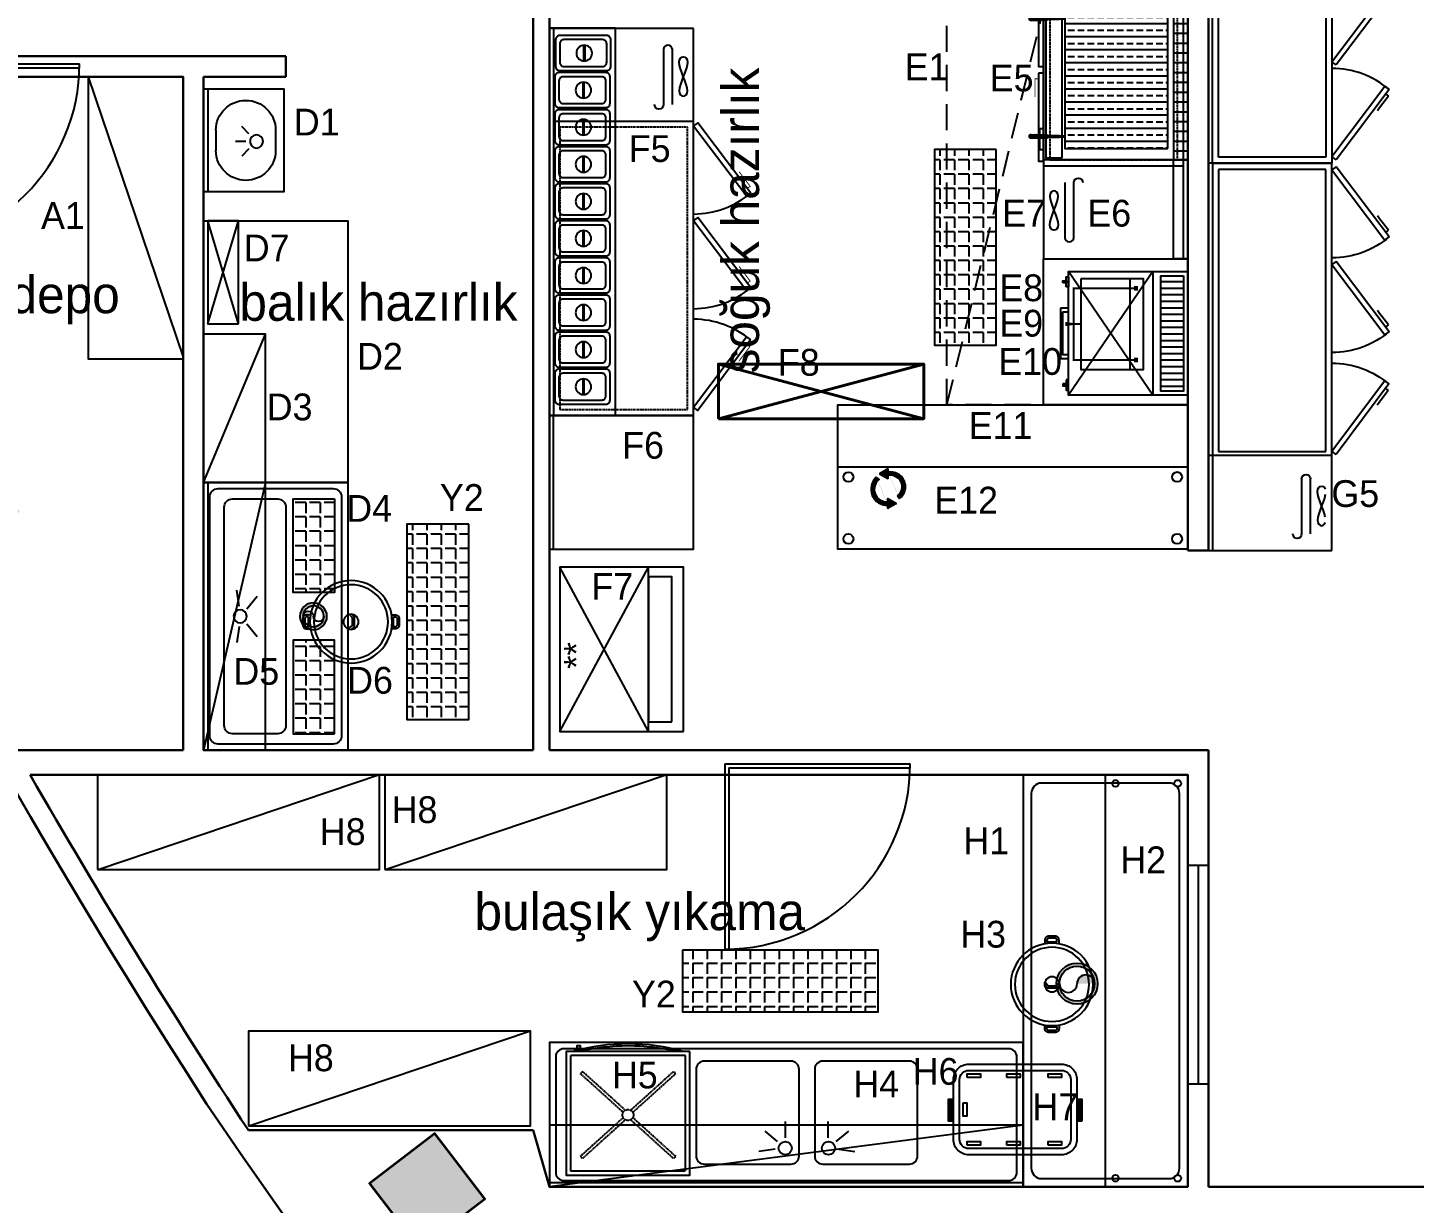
# Model space of a CAD drawing. Header units: millimetres. Extents: x -2729 to 15248, y -12439 to 5292.
# Drawn here: x 3134 to 3808, y -9050 to -8479 of the extents above; entities that cross this region are included whole.
import ezdxf

# ---------------------------------------------------------------- set-up
doc = ezdxf.new("R2010")
doc.units = ezdxf.units.MM
doc.linetypes.add('DASHED', pattern=[0.75, 0.5, -0.25])
doc.linetypes.add('HIDDENX2', pattern=[19.05, 12.7, -6.35])
for name, color, linetype in [('002 Çizgi', 7, 'Continuous'), ('kapı ABD', 55, 'Continuous'), ('Kıtc-002 Çizgi', 7, 'Continuous'), ('S2000-002 Çizgi', 7, 'Continuous')]:
    doc.layers.add(name, color=color, linetype=linetype)
doc.layers.add('DUVAR', color=7, linetype='Continuous', lineweight=30)
doc.layers.add('kolon_Ном_пера__60', color=7, linetype='Continuous', lineweight=35)
doc.styles.get("Standard").update_dxf_attribs({"font": 'arial.ttf'})
doc.styles.add('TAKSİM', font='GOTHIC.TTF', dxfattribs={"height": 20})
pattern_1 = [(360, (931.4009, -6501.1185), (-1e-16, -0.5588), [0.4064, -0.1524]), (270, (931.4009, -6501.1185), (-0.5588, 0), [0.4064, -0.1524])]

# ---------------------------------------------------------------- blocks, each defined once
blk = doc.blocks.new('rtyjjkw5')
at = {"layer": 'kapı ABD', "color": 7}
for p, q in [((-2, 2), (-2, 90)), ((0, 0), (0, 90)), ((-2, 2), (-90, 2)), ((0, 0), (-90, 0))]:
    blk.add_line(p, q, dxfattribs=at)
blk.add_arc((0, 0), 90, 90, 180, dxfattribs=at)
blk = doc.blocks.new('A$C48605E8C')
h = blk.add_hatch()
h.set_pattern_fill('ANGLE', color=256, angle=-90)
h.set_pattern_definition([(270, (-8424.3446, 5805.202), (6.985, -1e-15), [5.08, -1.905]), (360, (-8424.3446, 5805.202), (2e-15, 6.985), [5.08, -1.905])])
h.paths.add_polyline_path([(26.5, 122), (6.5, 122), (6.5, 76.57), (26.5, 76.57)])
h.paths.add_polyline_path([(26.5, 53.43), (6.5, 53.43), (6.5, 8), (26.5, 8)])
at = {"layer": 'S2000-002 Çizgi'}
h = blk.add_hatch(color=256, dxfattribs=at)
edge = h.paths.add_edge_path(flags=17)
edge.add_arc((16.65, 65), 5.06, 0, 360)
edge = h.paths.add_edge_path()
edge.add_arc((16.65, 65), 6.56, 0, 360)
for p, q in [((48.95, 68.71), (43.95, 74.81)), ((52.76, 69.94), (53.87, 77.76)), ((48.95, 61.29), (43.95, 55.19)), ((52.76, 60.06), (53.87, 52.24))]:
    blk.add_line(p, q, dxfattribs=at)
for points in [[(0, 130), (0, 0), (70, 0), (70, 130)], [(68, 130), (68, 0), (70, 0), (70, 130)], [(6.5, 122), (6.5, 76.57), (26.5, 76.57), (26.5, 122)], [(6.5, 8), (6.5, 53.43), (26.5, 53.43), (26.5, 8)]]:
    blk.add_lwpolyline(points, close=True, dxfattribs=at)
for points in [[(3, 123), (3, 7, 0.414214), (7, 3), (63, 3, 0.414214), (67, 7), (67, 123, 0.414214), (63, 127), (7, 127, 0.414214)], [(30, 118), (30, 12, 0.414214), (34, 8), (56, 8, 0.414214), (60, 12), (60, 118, 0.414214), (56, 122), (34, 122, 0.414214)]]:
    blk.add_lwpolyline(points, format="xyb", close=True, dxfattribs=at)
for centre, radius in [((16.65, 65), 6.56), ((16.65, 65), 5.06), ((52.26, 65), 3.19)]:
    blk.add_circle(centre, radius, dxfattribs=at)
for centre, start, end in [((19.18, 65), 0, 180), ((14.12, 65), 180, 0)]:
    blk.add_arc(centre, 2.53, start, end, dxfattribs=at)
blk = doc.blocks.new('A$C53E03B34')
at = {"layer": 'Kıtc-002 Çizgi'}
for points in [[(3.74, 16.55), (2, 16.55, -0.414214), (0, 18.55), (0, 21.45, -0.414214), (2, 23.45), (3.74, 23.45)], [(43.14, 16.55), (44.87, 16.55, 0.414214), (46.87, 18.55), (46.87, 21.45, 0.414214), (44.87, 23.45), (43.14, 23.45)]]:
    blk.add_lwpolyline(points, format="xyb", dxfattribs=at)
for points in [[(2.83, 17.55), (2, 17.55, -0.414214), (1, 18.55), (1, 21.45, -0.414214), (2, 22.45), (2.83, 22.45)], [(44.05, 17.55), (44.87, 17.55, 0.414214), (45.87, 18.55), (45.87, 21.45, 0.414214), (44.87, 22.45), (44.05, 22.45)]]:
    blk.add_lwpolyline(points, format="xyb", close=True, dxfattribs=at)
for points in [[(22.08, 23.4), (24.16, 21.79), (24.16, 18.12), (22.75, 16.4)], [(23.49, 23.65), (25.16, 22.26), (25.16, 17.69), (23.76, 16.35)]]:
    blk.add_lwpolyline(points, dxfattribs=at)
for radius in [20, 18, 3.66]:
    blk.add_circle((23.44, 20), radius, dxfattribs=at)
blk = doc.blocks.new('A$C01E77913')
at = {"layer": 'S2000-002 Çizgi'}
for points in [[(2, 26.8), (15, 26.8, -0.414214), (17, 24.8), (17, 2, -0.414214), (15, 0), (2, 0, -0.414214), (0, 2), (0, 24.8, -0.414214)], [(4, 24.8), (13, 24.8, -0.414214), (15, 22.8), (15, 4, -0.414214), (13, 2), (4, 2, -0.414214), (2, 4), (2, 22.8, -0.414214)]]:
    blk.add_lwpolyline(points, format="xyb", close=True, dxfattribs=at)
blk.add_lwpolyline([(4.71, 14.27), (12.21, 14.27), (12.21, 13.52), (4.71, 13.52)], close=True, dxfattribs=at)
blk.add_circle((8.46, 13.87), 3.82, dxfattribs=at)
blk = doc.blocks.new('188-70-M')
at = {"layer": '002 Çizgi', "color": 7}
blk.add_line((47.58, -126.01), (47.58, 61.99), dxfattribs=at)
for points in [[(-20.42, -126.01), (49.58, -126.01), (49.58, 61.99), (-20.42, 61.99)], [(17.58, 61.99), (17.58, -126.02), (49.58, -126.02), (49.58, 61.99)], [(-48.08, 25.3), (-22.47, 59.53), (-20.42, 57.99), (-46.03, 23.76)], [(-48.23, -0.07), (-22.46, -34.18), (-20.42, -32.64), (-46.19, 1.48)], [(-48.23, -46.05), (-22.46, -80.16), (-20.42, -78.61), (-46.19, -44.5)], [(-17.39, -109.57), (-17.22, -108.11), (-16.77, -106.41), (-16.12, -104.55), (-15.39, -102.6), (-14.65, -100.65), (-14.01, -98.79), (-13.56, -97.09), (-13.39, -95.63), (-13.56, -94.48), (-14.01, -93.67), (-14.65, -93.18), (-15.39, -93.01), (-16.12, -93.18), (-16.77, -93.67), (-17.22, -94.48), (-17.39, -95.63), (-17.22, -97.09), (-16.77, -98.79), (-16.12, -100.65), (-15.39, -102.6), (-14.65, -104.55), (-14.01, -106.41), (-13.56, -108.11), (-13.39, -109.57), (-13.56, -110.72), (-14.01, -111.53), (-14.65, -112.02), (-15.39, -112.19), (-16.12, -112.02), (-16.77, -111.53), (-17.22, -110.72)]]:
    blk.add_lwpolyline(points, close=True, dxfattribs=at)
at = {"layer": '002 Çizgi', "color": 7, "linetype": 'DASHED'}
blk.add_lwpolyline([(44.58, -78.01), (44.58, 58.99), (-17.42, 58.99), (-17.42, -78.01)], close=True, dxfattribs=at)
at = {"layer": '002 Çizgi', "color": 7, "const_width": 0.428}
for points in [[(-46.4, 27.55), (-47.72, 28.54), (-43.49, 34.19), (-42.41, 35.64)], [(-46.54, -2.32), (-47.86, -3.31), (-43.6, -8.95), (-42.51, -10.39)], [(-46.54, -48.29), (-47.86, -49.29), (-43.6, -54.92), (-42.51, -56.37)]]:
    blk.add_lwpolyline(points, dxfattribs=at)
at = {"layer": '002 Çizgi', "color": 7}
blk.add_lwpolyline([(47.58, -81.01), (-20.42, -81.01)], dxfattribs=at)
for points in [[(-5.74, -115.68), (-5.74, -89.01, -1), (-1.39, -89.01)], [(-10.08, -89.01), (-10.08, -115.68, 1), (-5.74, -115.68)]]:
    blk.add_lwpolyline(points, format="xyb", dxfattribs=at)
for centre, start, end in [((-20.42, 57.99), 229.75503, 270), ((-20.42, -32.64), 90, 130.50921), ((-20.42, -78.61), 90, 130.50921)]:
    blk.add_arc(centre, 42.75, start, end, dxfattribs=at)
at = {"layer": '002 Çizgi', "color": 7, "xscale": -1, "rotation": 90}
for p in [(46.98, 56.48), (46.98, 38.48), (46.98, 20.48), (46.98, 2.48), (46.98, -15.52), (46.98, -33.52), (46.98, -51.52), (46.98, -69.52), (46.98, -87.52), (46.59, -105.52)]:
    blk.add_blockref('A$C01E77913', p, dxfattribs=at)
blk = doc.blocks.new('A$C723D60DA')
at = {"layer": 'S2000-002 Çizgi'}
for points in [[(0, 3.66), (60, 3.66), (60, 63.66), (0, 63.66)], [(53.17, 2.2), (54.63, 2.2), (54.63, 0.75), (53.17, 0.75)]]:
    blk.add_lwpolyline(points, close=True, dxfattribs=at)
at = {"layer": 'S2000-002 Çizgi', "linetype": 'DASHED', "ltscale": 0.5}
blk.add_lwpolyline([(2, 5.66), (58, 5.66), (58, 61.66), (2, 61.66)], close=True, dxfattribs=at)
for points in [[(6.84, 54.65), (7.88, 55.69)], [(6.84, 54.65), (27.66, 35.82)], [(7.88, 55.69), (28.7, 36.87)], [(31.37, 36.94), (52.12, 55.69)], [(32.41, 35.9), (53.16, 54.65)], [(52.12, 55.69), (53.16, 54.65)], [(27.59, 33.16), (6.84, 14.41)], [(28.63, 32.11), (7.88, 13.37)], [(31.3, 32.19), (52.12, 13.37)], [(32.34, 33.23), (53.16, 14.41)], [(7.88, 13.37), (6.84, 14.41)], [(52.12, 13.37), (53.16, 14.41)]]:
    blk.add_lwpolyline(points, dxfattribs=at)
at = {"layer": 'S2000-002 Çizgi'}
for points in [[(52.21, 3.18), (52.21, 3.66), (55.85, 3.66)], [(55.85, 3.31), (55.85, 2.2), (52.21, 2.2)]]:
    blk.add_lwpolyline(points, dxfattribs=at)
at = {"layer": 'S2000-002 Çizgi', "linetype": 'DASHED', "ltscale": 0.5}
blk.add_circle((30, 34.53), 2.67, dxfattribs=at)
at = {"layer": 'S2000-002 Çizgi'}
for centre, radius, start, end in [((29.9, 100.61), 100.61, 254.49408, 285.50592), ((29.9, 109.49), 108.49, 257.28187, 282.71813)]:
    blk.add_arc(centre, radius, start, end, dxfattribs=at)
blk = doc.blocks.new('A$C5FB17A00')
at = {"layer": 'S2000-002 Çizgi'}
for p, q in [((110.78, 22.06), (104.68, 27.07)), ((114.69, 23.73), (114.69, 31.62)), ((135.31, 23.73), (135.31, 31.62)), ((139.22, 22.06), (145.32, 27.07)), ((109.55, 18.25), (101.74, 17.14)), ((140.45, 18.25), (148.26, 17.14))]:
    blk.add_line(p, q, dxfattribs=at)
for points in [[(230, 70), (0, 70), (0, 0), (230, 0)], [(230, 2), (0, 2), (0, 0), (230, 0)]]:
    blk.add_lwpolyline(points, close=True, dxfattribs=at)
for points in [[(223, 67), (7, 67, 0.414214), (3, 63), (3, 7, 0.414214), (7, 3), (223, 3, 0.414214), (227, 7), (227, 63, 0.414214)], [(117.21, 61.02), (75.21, 61.02, 0.414214), (71.21, 57.02), (71.21, 15.02, 0.414214), (75.21, 11.02), (117.21, 11.02, 0.414214), (121.21, 15.02), (121.21, 57.02, 0.414214)], [(174.79, 61.02), (132.79, 61.02, 0.414214), (128.79, 57.02), (128.79, 15.02, 0.414214), (132.79, 11.02), (174.79, 11.02, 0.414214), (178.79, 15.02), (178.79, 57.02, 0.414214)]]:
    blk.add_lwpolyline(points, format="xyb", close=True, dxfattribs=at)
for centre in [(114.49, 18.76), (135.51, 18.76)]:
    blk.add_circle(centre, 3.19, dxfattribs=at)
blk = doc.blocks.new('A$C3E822EE1')
at = {"layer": 'S2000-002 Çizgi'}
h = blk.add_hatch(dxfattribs=at)
h.set_pattern_fill('ANSI32', color=256, angle=180, style=0)
h.set_pattern_definition([(315, (-4249.49996, 7833.96362), (-0.265165043, -0.265165043), []), (315, (-4249.3232, 7833.96362), (-0.265165043, -0.265165043), [])])
h.paths.add_polyline_path([(12.1, 69), (10.72, 69), (10.69, 70), (12.14, 70)])
h.paths.add_polyline_path([(12.07, 68.17), (11.76, 68.17), (11.76, 62.37), (11.68, 61), (11.15, 61), (11.07, 62.37), (11.07, 68.17), (10.75, 68.17), (10.72, 69), (12.1, 69)])
h.paths.add_polyline_path([(12.2, 72), (10.62, 72), (10.48, 76.14, -0.437405), (11.18, 76.9), (11.64, 76.9, -0.437405), (12.35, 76.14)])
h.paths.add_polyline_path([(12.14, 70), (10.69, 70), (10.62, 72), (12.2, 72)])
h.paths.add_polyline_path([(11.6, 59.71), (11.23, 59.71), (11.15, 61), (11.68, 61)])
h = blk.add_hatch(dxfattribs=at)
h.set_pattern_fill('ANSI32', color=256, angle=180, style=0)
h.set_pattern_definition([(225, (4329.50004, 7833.96362), (0.265165043, -0.265165043), []), (225, (4329.32326, 7833.96362), (0.265165043, -0.265165043), [])])
h.paths.add_polyline_path([(67.9, 69), (69.28, 69), (69.31, 70), (67.86, 70)])
h.paths.add_polyline_path([(67.93, 68.17), (68.24, 68.17), (68.24, 62.37), (68.32, 61), (68.85, 61), (68.93, 62.37), (68.93, 68.17), (69.25, 68.17), (69.28, 69), (67.9, 69)])
h.paths.add_polyline_path([(67.8, 72), (69.38, 72), (69.52, 76.14, 0.437405), (68.82, 76.9), (68.36, 76.9, 0.437405), (67.65, 76.14)])
h.paths.add_polyline_path([(67.86, 70), (69.31, 70), (69.38, 72), (67.8, 72)])
h.paths.add_polyline_path([(68.4, 59.71), (68.77, 59.71), (68.85, 61), (68.32, 61)])
h = blk.add_hatch(dxfattribs=at)
h.set_pattern_fill('ANSI33', color=256, angle=225, style=0)
h.set_pattern_definition([(270, (3371.733, 5045.6104), (6.35, -2e-15), []), (270, (3368.558, 5042.4354), (6.35, -2e-15), [3.175, -1.5875])])
h.paths.add_polyline_path([(74.47, 9.71), (74.47, 59.71), (4.47, 59.71), (4.47, 9.71)])
h = blk.add_hatch(dxfattribs=at)
h.set_pattern_fill('ANSI31', color=256, scale=1.5, angle=225, style=0)
h.set_pattern_definition([(270, (3371.7327, 5050.6104), (4.7625, -1e-15), [])])
h.paths.add_polyline_path([(0, 7), (0, 0), (80, 0), (80, 7)])
for p, q in [((10.48, 76.14), (10.75, 68.17)), ((10.75, 68.17), (10.48, 76.14)), ((11.64, 76.9), (11.18, 76.9)), ((11.18, 76.9), (11.64, 76.9)), ((12.35, 76.14), (12.07, 68.17)), ((67.65, 76.14), (67.93, 68.17)), ((68.36, 76.9), (68.82, 76.9)), ((68.82, 76.9), (68.36, 76.9)), ((69.52, 76.14), (69.25, 68.17)), ((69.25, 68.17), (69.52, 76.14)), ((10.75, 68.17), (11.07, 68.17)), ((11.07, 68.17), (10.75, 68.17)), ((11.07, 68.17), (11.07, 62.37)), ((11.76, 68.17), (11.76, 62.37)), ((12.07, 68.17), (11.76, 68.17)), ((67.93, 68.17), (68.24, 68.17)), ((68.24, 68.17), (68.24, 62.37)), ((68.93, 68.17), (68.93, 62.37)), ((69.25, 68.17), (68.93, 68.17)), ((68.93, 68.17), (69.25, 68.17)), ((11.07, 62.37), (11.23, 59.71)), ((11.76, 62.37), (11.6, 59.71)), ((68.24, 62.37), (68.4, 59.71)), ((68.93, 62.37), (68.77, 59.71)), ((11.23, 59.71), (11.6, 59.71)), ((11.6, 59.71), (11.23, 59.71)), ((68.77, 59.71), (68.4, 59.71)), ((68.4, 59.71), (68.77, 59.71))]:
    blk.add_line(p, q, dxfattribs=at)
for points in [[(80, 70), (0, 70), (0, 0), (80, 0)], [(79, 61), (1, 61), (1, 69), (79, 69)], [(9.94, 70), (6.3, 70), (6.3, 71.46), (9.94, 71.46)], [(8.98, 71.46), (7.52, 71.46), (7.52, 72.92), (8.98, 72.92)], [(75, 70), (65, 70), (65, 72), (75, 72)], [(74.47, 9.71), (4.47, 9.71), (4.47, 59.71), (74.47, 59.71)], [(80, 0), (0, 0), (0, 7), (80, 7)]]:
    blk.add_lwpolyline(points, close=True, dxfattribs=at)
for centre, start, end in [((11.18, 76.19), 90, 184.49917), ((11.18, 76.19), 90, 184.49917), ((11.64, 76.19), 355.50083, 90), ((68.36, 76.19), 90, 184.49917), ((68.82, 76.19), 355.50083, 90), ((68.82, 76.19), 355.50083, 90)]:
    blk.add_arc(centre, 0.706, start, end, dxfattribs=at)
blk = doc.blocks.new('A$C552B0E51')
at = {"layer": 'Kıtc-002 Çizgi'}
h = blk.add_hatch(dxfattribs=at)
h.set_pattern_fill('ANSI31', color=256, angle=45, style=0)
h.set_pattern_definition([(90, (-2780.067, -8355.0508), (-3.175, 7e-16), [])])
h.paths.add_polyline_path([(58, 48.81), (58, 59.81), (2, 59.81), (2, 48.81)])
for p, q in [((60, 44.81), (0, 3.81)), ((0, 44.81), (60, 3.81))]:
    blk.add_line(p, q, dxfattribs=at)
for points in [[(0, 61.81), (60, 61.81), (60, 3.81), (0, 3.81)], [(2, 59.81), (58, 59.81), (58, 48.81), (2, 48.81)], [(0, 44.81), (60, 44.81), (60, 3.81), (0, 3.81)], [(7.47, 2.81), (2.47, 2.81), (2.47, 3.81), (7.47, 3.81)], [(5.47, 1.14), (4.47, 1.14), (4.47, 2.81), (5.47, 2.81)], [(17.75, 0), (42.25, 0), (42.25, 3.81), (17.75, 3.81)], [(19.75, 1), (40.25, 1), (40.25, 3.81), (19.75, 3.81)], [(52.53, 2.81), (57.53, 2.81), (57.53, 3.81), (52.53, 3.81)], [(54.53, 1.14), (55.53, 1.14), (55.53, 2.81), (54.53, 2.81)]]:
    blk.add_lwpolyline(points, close=True, dxfattribs=at)
for points in [[(4.97, 2.81), (4.97, 1.14)], [(55.03, 2.81), (55.03, 1.14)]]:
    blk.add_lwpolyline(points, dxfattribs=at)
blk = doc.blocks.new('A$C5E080717')
at = {"layer": '002 Çizgi', "color": 7}
blk.add_line((2, 188), (2, 0), dxfattribs=at)
for points in [[(70, 188), (0, 188), (0, 0), (70, 0)], [(66.97, 171.56), (66.8, 170.1), (66.35, 168.4), (65.71, 166.54), (64.97, 164.59), (64.24, 162.64), (63.6, 160.78), (63.14, 159.07), (62.97, 157.62), (63.14, 156.47), (63.6, 155.66), (64.24, 155.17), (64.97, 155), (65.71, 155.17), (66.35, 155.66), (66.8, 156.47), (66.97, 157.62), (66.8, 159.07), (66.35, 160.78), (65.71, 162.64), (64.97, 164.59), (64.24, 166.54), (63.6, 168.4), (63.14, 170.1), (62.97, 171.56), (63.14, 172.7), (63.6, 173.52), (64.24, 174.01), (64.97, 174.17), (65.71, 174.01), (66.35, 173.52), (66.8, 172.7)], [(72.57, 97.85), (72.57, 140.6), (70, 140.6), (70, 97.85)], [(72.57, 51.87), (72.57, 94.62), (70, 94.62), (70, 51.87)], [(72.57, 46.75), (72.57, 4), (70, 4), (70, 46.75)]]:
    blk.add_lwpolyline(points, close=True, dxfattribs=at)
for points in [[(55.32, 177.67), (55.32, 151, -1), (50.97, 151)], [(59.66, 151), (59.66, 177.67, 1), (55.32, 177.67)]]:
    blk.add_lwpolyline(points, format="xyb", dxfattribs=at)
blk.add_lwpolyline([(2, 143), (70, 143)], dxfattribs=at)
at = {"layer": '002 Çizgi', "color": 7, "linetype": 'DASHED'}
blk.add_lwpolyline([(5, 140), (5, 3), (67, 3), (67, 140)], close=True, dxfattribs=at)
at = {"layer": '002 Çizgi', "color": 7, "const_width": 0.428}
for points in [[(72.57, 100.66), (74.22, 100.66), (74.22, 107.73), (74.22, 109.53)], [(72.57, 54.69), (74.22, 54.69), (74.22, 61.75), (74.22, 63.56)], [(72.57, 43.94), (74.22, 43.94), (74.22, 36.87), (74.22, 35.07)]]:
    blk.add_lwpolyline(points, dxfattribs=at)
blk = doc.blocks.new('A$C34EC4B2C')
at = {"layer": 'S2000-002 Çizgi'}
for p, q in [((80.83, 87.67), (46.6, 62.05)), ((82.37, 85.61), (80.83, 87.67)), ((104.65, 85.77), (106.2, 87.82)), ((106.2, 87.82), (140.31, 62.05)), ((150.63, 85.77), (152.18, 87.82)), ((152.18, 87.82), (186.29, 62.05)), ((48.14, 60), (82.37, 85.61)), ((71.93, 83.07), (70.49, 81.99)), ((77.59, 87.3), (71.93, 83.07)), ((78.58, 85.98), (77.59, 87.3)), ((138.76, 60), (104.65, 85.77)), ((108.44, 86.12), (109.44, 87.44)), ((109.44, 87.44), (115.07, 83.18)), ((115.07, 83.18), (116.52, 82.09)), ((184.74, 60), (150.63, 85.77)), ((154.42, 86.12), (155.42, 87.44)), ((155.42, 87.44), (161.05, 83.18)), ((161.05, 83.18), (162.5, 82.09)), ((46.6, 62.05), (48.14, 60)), ((140.31, 62.05), (138.76, 60)), ((186.29, 62.05), (184.74, 60)), ((0, 0), (0, 60)), ((0, 60), (188, 60)), ((12, 54.97), (12.17, 55.71)), ((12.17, 54.24), (12, 54.97)), ((12.17, 55.71), (12.66, 56.35)), ((12.66, 53.6), (12.17, 54.24)), ((12.66, 56.35), (13.47, 56.8)), ((16.07, 56.8), (17.78, 56.35)), ((17.78, 56.35), (19.64, 55.71)), ((19.64, 54.24), (17.78, 53.6)), ((19.64, 55.71), (21.59, 54.97)), ((21.59, 54.97), (19.64, 54.24)), ((23.54, 55.71), (21.59, 54.97)), ((21.59, 54.97), (23.54, 54.24)), ((25.4, 56.35), (23.54, 55.71)), ((23.54, 54.24), (25.4, 53.6)), ((27.1, 56.8), (25.4, 56.35)), ((30.52, 56.35), (29.7, 56.8)), ((31.01, 55.71), (30.52, 56.35)), ((30.52, 53.6), (31.01, 54.24)), ((31.17, 54.97), (31.01, 55.71)), ((31.01, 54.24), (31.17, 54.97)), ((46.11, 60), (46.11, 0)), ((48, 5), (48, 57)), ((48, 57), (185, 57)), ((185, 57), (185, 5)), ((188, 2), (188, 60)), ((188, 60), (188, 0)), ((8, 49.66), (34.67, 49.66)), ((13.47, 53.14), (12.66, 53.6)), ((14.62, 52.97), (13.47, 53.14)), ((16.07, 53.14), (14.62, 52.97)), ((17.78, 53.6), (16.07, 53.14)), ((25.4, 53.6), (27.1, 53.14)), ((27.1, 53.14), (28.56, 52.97)), ((28.56, 52.97), (29.7, 53.14)), ((29.7, 53.14), (30.52, 53.6)), ((34.67, 45.32), (8, 45.32)), ((188, 2), (0, 2)), ((185, 5), (48, 5)), ((188, 0), (0, 0))]:
    blk.add_line(p, q, dxfattribs=at)
for centre, radius, start, end in [((48.14, 60), 42.75, 0, 40.24497), ((138.76, 60), 42.75, 139.49079, 180), ((184.74, 60), 42.75, 139.49079, 180), ((34.67, 47.49), 2.17, 270, 90), ((8, 43.15), 2.17, 90, 270)]:
    blk.add_arc(centre, radius, start, end, dxfattribs=at)
blk = doc.blocks.new('A$C23AD12AD')
at = {"layer": 'S2000-002 Çizgi'}
for p, q in [((0, 39), (50, 39)), ((0, 37), (50, 37)), ((20.08, 33), (29.92, 33)), ((21.86, 16.96), (18.33, 20.5)), ((25.53, 18.48), (25.53, 23.48)), ((29.2, 16.96), (32.74, 20.5)), ((0, 0), (50, 0)), ((20.08, 4), (29.92, 4))]:
    blk.add_line(p, q, dxfattribs=at)
blk.add_lwpolyline([(0, 0), (50, 0), (50, 39), (0, 39)], close=True, dxfattribs=at)
blk.add_circle((25.53, 13.29), 3.19, dxfattribs=at)
for centre, start, end in [((20.08, 18.5), 90, 270), ((29.92, 18.5), 270, 90)]:
    blk.add_arc(centre, 14.5, start, end, dxfattribs=at)
blk = doc.blocks.new('A$C403F2A37')
for p, q in [((0, 0), (50, 15)), ((0, 15), (50, 0))]:
    blk.add_line(p, q)
blk.add_lwpolyline([(0, 0), (50, 0), (50, 15), (0, 15)], close=True)
blk = doc.blocks.new('A$C67BA2794')
at = {"layer": 'S2000-002 Çizgi'}
blk.add_lwpolyline([(0, 7.57), (44, 7.57), (44, 38.03), (0, 38.03)], close=True, dxfattribs=at)
for points, const_width in [([(3.46, 34.35), (5.8, 34.35)], 2), ([(4.63, 34.03), (4.63, 4.11), (22, 4.11)], 1), ([(39.37, 34.03), (39.37, 4.11), (22, 4.11)], 1), ([(40.54, 34.35), (38.2, 34.35)], 2)]:
    blk.add_lwpolyline(points, dxfattribs=dict(at, const_width=const_width))
blk.add_lwpolyline([(44, 31.48), (0, 31.48)], dxfattribs=at)
blk.add_lwpolyline([(21.94, 7.48, 1, 1, 0), (21.94, 3.72, 1, 2, 0), (21.94, 0, 2, 2, 0)], format="xyseb", dxfattribs=at)
blk = doc.blocks.new('A$C73F90BF7')
at = {"layer": 'S2000-002 Çizgi'}
for points in [[(0, 0), (79.69, 0), (79.69, 60), (0, 60)], [(4.59, 5.64), (75.1, 5.64), (75.1, 16.91), (4.59, 16.91)]]:
    blk.add_lwpolyline(points, close=True, dxfattribs=at)
for points in [[(0, 16.91), (79.69, 60)], [(0, 60), (79.69, 16.91)], [(0, 16.91), (79.69, 16.91)]]:
    blk.add_lwpolyline(points, dxfattribs=at)
blk.add_text('**', height=12, dxfattribs=at).set_placement((30.35, 46.01))
blk = doc.blocks.new('A$C40B23311')
for p, q in [((16.56, 64.24), (26.8, 64.24)), ((16.56, 63.42), (26.8, 63.42)), ((16.56, 1.67), (26.8, 1.67)), ((16.56, 0.85), (26.8, 0.85))]:
    blk.add_line(p, q)
for points in [[(44, 10.02), (44, 55.12, 0.414214), (36.55, 62.57), (7.45, 62.57, 0.414214), (0, 55.12), (0, 10.02, 0.414214), (7.45, 2.57), (36.55, 2.57, 0.414214)], [(41, 10.02), (41, 55.12, 0.414214), (36.55, 59.57), (7.45, 59.57, 0.414214), (3, 55.12), (3, 10.02, 0.414214), (7.45, 5.57), (36.55, 5.57, 0.414214)]]:
    blk.add_lwpolyline(points, format="xyb", close=True)
for points in [[(16.56, 65.14), (26.8, 65.14), (26.8, 62.57), (16.56, 62.57)], [(4.67, 48.55), (6.45, 48.55), (6.45, 55.03), (4.67, 55.03)], [(37.47, 48.55), (39.25, 48.55), (39.25, 55.03), (37.47, 55.03)], [(4.67, 28.53), (6.45, 28.53), (6.45, 35.01), (4.67, 35.01)], [(37.47, 28.53), (39.25, 28.53), (39.25, 35.01), (37.47, 35.01)], [(4.67, 9.28), (6.45, 9.28), (6.45, 15.77), (4.67, 15.77)], [(37.47, 9.28), (39.25, 9.28), (39.25, 15.77), (37.47, 15.77)], [(25.24, 7.33), (25.24, 9.12), (18.75, 9.12), (18.75, 7.33)], [(16.56, 2.57), (26.8, 2.57), (26.8, 0), (16.56, 0)]]:
    blk.add_lwpolyline(points, close=True)

msp = doc.modelspace()

# ---------------------------------------------------------------- hatches: boundary and pattern name
h = msp.add_hatch(color=7)
h.paths.add_polyline_path([(3967.796, -8376.864), (4007.796, -8376.864), (4007.796, -8336.864), (3967.796, -8336.864)])
h.paths.add_polyline_path([(3967.804, -9061.868), (4007.804, -9061.868), (4007.804, -9021.868), (3967.804, -9021.868)])
h.paths.add_polyline_path([(3324.718, -9072.071), (3356.452, -9047.72), (3332.102, -9015.986), (3300.368, -9040.337)])
h.paths.add_polyline_path([(3095.806, -8734.189), (3130.447, -8714.189), (3110.447, -8679.548), (3075.806, -8699.548)])
h = msp.add_hatch()
h.set_pattern_fill('ANGLE', color=256, angle=180)
h.set_pattern_definition([(180, (5903.4616, -3004.129), (-9e-16, -6.985), [5.08, -1.905]), (270, (5903.4616, -3004.129), (6.985, -1e-15), [5.08, -1.905])])
h.paths.add_polyline_path([(3574.779, -8633.274), (3604.779, -8633.274), (3604.779, -8538.274), (3574.779, -8538.274)])
h = msp.add_hatch()
h.set_pattern_fill('ANGLE', color=256, angle=180)
h.set_pattern_definition([(180, (5647.273, -3185.9026), (-9e-16, -6.985), [5.08, -1.905]), (270, (5647.273, -3185.9026), (6.985, -1e-15), [5.08, -1.905])])
h.paths.add_polyline_path([(3318.591, -8815.048), (3348.591, -8815.048), (3348.591, -8720.048), (3318.591, -8720.048)])
h = msp.add_hatch()
h.set_pattern_fill('ANGLE', color=256, angle=270)
h.set_pattern_definition([(270, (-2081.734, -6628.261), (6.985, -1e-15), [5.08, -1.905]), (360, (-2081.734, -6628.261), (2e-15, 6.985), [5.08, -1.905])])
h.paths.add_polyline_path([(3547.411, -8956.944), (3547.411, -8926.944), (3452.411, -8926.944), (3452.411, -8956.944)])
at = {"layer": 'S2000-002 Çizgi'}
h = msp.add_hatch(dxfattribs=at)
h.set_pattern_fill('ANGLE', color=256, scale=0.08, style=0)
h.set_pattern_definition(pattern_1)
edge = h.paths.add_edge_path()
edge.add_ellipse((3553.516, -8701.92), major_axis=(3.926, 3.926), ratio=1, start_angle=260.879959, end_angle=418.608866)
edge.add_line((3552.21, -8696.523), (3552.21, -8694.923))
edge.add_ellipse((3553.542, -8701.929), major_axis=(-5.043, 5.043), ratio=1, start_angle=171.716169, end_angle=325.767525, ccw=False)
edge.add_line((3557.806, -8707.646), (3556.771, -8706.419))
h.paths.add_polyline_path([(3548.032, -8695.607), (3552.21, -8693.195), (3552.21, -8698.019)])
h = msp.add_hatch(dxfattribs=at)
h.set_pattern_fill('ANGLE', color=256, scale=0.08, style=0)
h.set_pattern_definition(pattern_1)
edge = h.paths.add_edge_path()
edge.add_line((3552.21, -8709.323), (3552.21, -8710.923))
edge.add_ellipse((3551.747, -8703.131), major_axis=(5.52, 5.52), ratio=1, start_angle=87.012966, end_angle=228.400476, ccw=False)
edge.add_line((3546.522, -8697.331), (3547.878, -8698.293))
edge.add_ellipse((3551.748, -8703.139), major_axis=(4.385, 4.385), ratio=1, start_angle=83.613825, end_angle=229.270387)
h.paths.add_polyline_path([(3552.21, -8707.595), (3556.388, -8710.007), (3552.21, -8712.419)])
h = msp.add_hatch(color=256, dxfattribs=at)
edge = h.paths.add_edge_path(flags=17)
edge.add_arc((3644.024, -8943.21), 8.5, 0, 360)
edge = h.paths.add_edge_path()
edge.add_arc((3644.024, -8943.21), 10, 0, 360)
edge = h.paths.add_edge_path(flags=16)
edge.add_arc((3648.274, -8943.21), 4.25, 0, 180)

# ---------------------------------------------------------------- linework, layer by layer
for p, q in [((3163.806, -8502.855), (3209.806, -8639.086)), ((3219.806, -8699.868), (3249.807, -8627.854)), ((3249.806, -8699.869), (3219.806, -8829.869)), ((3305.287, -8841.868), (3169.056, -8887.868)), ((3444.753, -8841.868), (3308.522, -8887.868)), ((3697.807, -8841.868), (3697.807, -9041.868)), ((3697.807, -8885.711), (3707.807, -8885.711)), ((3702.807, -8885.711), (3702.807, -8991.865)), ((3378.542, -8966.267), (3242.311, -9012.267)), ((3697.807, -8991.865), (3707.807, -8991.865))]:
    msp.add_line(p, q)
at = {"color": 4, "lineweight": 40, "ltscale": 0.005}
for p, q in [((3569.603, -8668.911), (3469.807, -8642.379)), ((3469.807, -8668.911), (3569.603, -8642.379))]:
    msp.add_line(p, q, dxfattribs=at)
for points in [[(3627.807, -8403.221), (3697.807, -8403.221), (3697.807, -8543.221), (3627.807, -8543.221)], [(3209.806, -8639.855), (3209.806, -8502.855), (3163.806, -8502.855), (3163.806, -8639.855)], [(3219.806, -8508.752), (3258.806, -8508.752), (3258.806, -8558.752), (3219.806, -8558.752)], [(3604.779, -8538.274), (3574.779, -8538.274), (3574.779, -8633.274), (3604.779, -8633.274)], [(3627.807, -8591.221), (3697.807, -8591.221), (3697.807, -8543.221), (3627.807, -8543.221)], [(3690.807, -8543.221), (3697.807, -8543.221), (3697.807, -8591.221), (3690.807, -8591.221)], [(3289.806, -8699.868), (3219.806, -8699.868), (3219.807, -8572.854), (3289.807, -8572.854)], [(3627.807, -8591.221), (3697.807, -8591.221), (3697.807, -8662.234), (3627.807, -8662.234)], [(3219.806, -8699.868), (3249.806, -8699.868), (3249.807, -8627.854), (3219.807, -8627.854)], [(3697.807, -8732.234), (3527.807, -8732.234), (3527.807, -8662.234), (3697.807, -8662.234)], [(3387.806, -8732.234), (3457.807, -8732.234), (3457.807, -8667.366), (3387.806, -8667.366)], [(3697.807, -8732.234), (3527.807, -8732.234), (3527.807, -8692.234), (3697.807, -8692.222)], [(3219.806, -8829.869), (3249.806, -8829.869), (3249.806, -8699.869), (3219.806, -8699.869)], [(3348.591, -8720.048), (3318.591, -8720.048), (3318.591, -8815.048), (3348.591, -8815.048)], [(3168.287, -8887.868), (3305.287, -8887.868), (3305.287, -8841.868), (3168.287, -8841.868)], [(3307.753, -8887.868), (3444.753, -8887.868), (3444.753, -8841.868), (3307.753, -8841.868)], [(3452.411, -8926.944), (3452.411, -8956.944), (3547.411, -8956.944), (3547.411, -8926.944)], [(3241.542, -9012.267), (3378.542, -9012.267), (3378.542, -8966.267), (3241.542, -8966.267)]]:
    msp.add_lwpolyline(points, close=True)
msp.add_lwpolyline([(3469.807, -8668.911), (3469.807, -8642.379), (3569.603, -8642.379), (3569.603, -8668.911)], close=True, dxfattribs=at)
for centre in [(3532.989, -8697.211), (3692.625, -8697.198), (3532.989, -8727.258), (3692.625, -8727.245)]:
    msp.add_circle(centre, 2.407)
at = {"layer": 'DUVAR', "linetype": 'Continuous'}
for p, q in [((3387.806, -8829.868), (3387.807, -8182.855)), ((3697.807, -8182.855), (3697.807, -8732.854)), ((3707.807, -8182.855), (3707.807, -8732.854)), ((3379.806, -8829.868), (3379.807, -8382.855)), ((2958.658, -8492.855), (3259.807, -8492.855)), ((3259.807, -8502.855), (3259.807, -8492.855)), ((3059.427, -8502.855), (3209.806, -8502.855)), ((3209.806, -8502.855), (3209.806, -8829.868)), ((3219.806, -8502.855), (3259.807, -8502.855)), ((3219.806, -8502.855), (3219.806, -8829.869)), ((3707.807, -8732.854), (3697.807, -8732.854)), ((3209.806, -8829.868), (3128.651, -8829.868)), ((3379.806, -8829.868), (3219.806, -8829.868)), ((3707.807, -8829.868), (3387.806, -8829.868)), ((3707.807, -8829.868), (3707.807, -9041.868)), ((3379.806, -9014.419), (3241.542, -9014.419)), ((3379.806, -9014.419), (3242.311, -9014.419))]:
    msp.add_line(p, q, dxfattribs=at)
for points in [[(3135.539, -8841.868), (3697.807, -8841.868), (3697.807, -9041.868), (3617.807, -9041.868)], [(3379.806, -9014.419), (3387.806, -9041.868), (3697.807, -9041.868)], [(3387.806, -9041.868), (3697.807, -9041.868)], [(3707.807, -9041.868), (4587.805, -9041.868)]]:
    msp.add_lwpolyline(points, dxfattribs=at)
for centre, radius, start, end in [((6280.672, -7028.57), 3640.414, 194.549311, 212.817941), ((6280.672, -7028.57), 3630.414, 209.965211, 213.161668), ((5357.757, -7557.646), 2578.654, 214.052528, 244.048203)]:
    msp.add_arc(centre, radius, start, end, dxfattribs=at)
at = {"layer": 'kolon_Ном_пера__60', "linetype": 'Continuous', "flags": 128}
msp.add_lwpolyline([(3324.718, -9072.071), (3356.452, -9047.72), (3332.102, -9015.986), (3300.368, -9040.337)], close=True, dxfattribs=at)
at = {"layer": 'S2000-002 Çizgi', "linetype": 'HIDDENX2'}
msp.add_line((3580.807, -8662.234), (3697.807, -8182.855), dxfattribs=at)
at = {"layer": 'S2000-002 Çizgi'}
for p, q in [((3547.878, -8698.293), (3546.522, -8697.331)), ((3556.771, -8706.419), (3557.806, -8707.646)), ((3617.807, -9011.868), (3387.806, -9041.868))]:
    msp.add_line(p, q, dxfattribs=at)
at = {"layer": 'S2000-002 Çizgi', "linetype": 'HIDDENX2'}
msp.add_lwpolyline([(3580.807, -8182.855), (3697.807, -8182.855), (3697.807, -8662.234), (3580.807, -8662.234)], close=True, dxfattribs=at)
at = {"layer": 'S2000-002 Çizgi'}
for points in [[(3389.807, -8667.366), (3387.806, -8667.366), (3387.806, -8732.234), (3389.807, -8732.234)], [(3548.032, -8695.607), (3552.21, -8698.019), (3552.21, -8693.195)], [(3556.388, -8710.007), (3552.21, -8712.419), (3552.21, -8707.595)], [(3697.807, -9041.868), (3697.807, -8841.868), (3617.807, -8841.868), (3617.807, -9041.868)], [(3697.807, -9041.868), (3657.807, -9041.868), (3657.807, -8841.868), (3697.807, -8841.868)], [(3387.806, -9011.868), (3387.806, -9041.868), (3617.807, -9041.868), (3617.807, -9011.868)]]:
    msp.add_lwpolyline(points, close=True, dxfattribs=at)
msp.add_lwpolyline([(3693.807, -9032.868), (3693.807, -8850.868, 0.4142136), (3688.807, -8845.868), (3626.807, -8845.868, 0.4142136), (3621.807, -8850.868), (3621.807, -9032.868, 0.4142136), (3626.807, -9037.868), (3688.807, -9037.868, 0.4142136)], format="xyb", close=True, dxfattribs=at)
for centre, radius in [((3662.715, -8846.013), 1.648), ((3692.898, -8846.013), 1.648), ((3644.024, -8943.21), 10), ((3644.024, -8943.21), 8.5), ((3662.715, -9037.723), 1.648), ((3692.898, -9037.723), 1.648)]:
    msp.add_circle(centre, radius, dxfattribs=at)
for centre, radius, start, end in [((3551.747, -8703.131), 7.806, 132.012966, 273.400476), ((3551.748, -8703.139), 6.202, 128.613825, 274.270387), ((3553.542, -8701.929), 7.132, 306.716169, 100.767525), ((3553.516, -8701.92), 5.553, 305.879959, 103.608866), ((3648.274, -8943.21), 4.25, 0, 180), ((3639.774, -8943.21), 4.25, 180, 0)]:
    msp.add_arc(centre, radius, start, end, dxfattribs=at)

# ---------------------------------------------------------------- block references
for name, p, rotation in [('A$C5E080717', (3697.807, -8403.221), 180), ('rtyjjkw5', (3069.554, -8496.552), 180), ('A$C403F2A37', (3236.806, -8622.855), 90), ('rtyjjkw5', (3472.98, -8836.476), 180)]:
    msp.add_blockref(name, p, dxfattribs=dict(rotation=rotation))
at = {"xscale": -1}
msp.add_blockref('A$C48605E8C', (3289.806, -8829.869), dxfattribs=at)
msp.add_blockref('A$C5FB17A00', (3387.806, -9041.868))
at = {"xscale": -1, "rotation": 270}
msp.add_blockref('A$C40B23311', (3581.407, -9026.338), dxfattribs=at)
at = {"layer": 'Kıtc-002 Çizgi', "xscale": -1, "rotation": 180}
msp.add_blockref('A$C53E03B34', (3267.963, -8747.548), dxfattribs=at)
at = {"layer": 'S2000-002 Çizgi'}
for name, p, rotation in [('A$C34EC4B2C', (3707.807, -8356.854), 270), ('188-70-M', (3437.39, -8605.378), 180), ('A$C552B0E51', (3635.993, -8597.483), 270), ('A$C67BA2794', (3638.299, -8600.997), 270), ('A$C73F90BF7', (3452.874, -8820.752), 89.99999999999999), ('A$C723D60DA', (3455.935, -8972.486), 180)]:
    msp.add_blockref(name, p, dxfattribs=dict(at, rotation=rotation))
at = {"layer": 'S2000-002 Çizgi', "xscale": -1}
for name, p, rotation in [('A$C3E822EE1', (3697.807, -8463.221), 90), ('A$C23AD12AD', (3258.806, -8508.752), 90), ('A$C34EC4B2C', (3707.807, -8732.854), 270), ('A$C53E03B34', (3651.844, -8920.147), 90.00000000000007)]:
    msp.add_blockref(name, p, dxfattribs=dict(at, rotation=rotation))

# ---------------------------------------------------------------- texts
at = {"style": 'TAKSİM'}
for s, height, p in [('E1', 13, (3560.278, -8504.571)), ('E5', 13, (3601.634, -8509.98)), ('D1', 13, (3263.653, -8531.384)), ('F5', 13, (3426.32, -8544.25)), ('A1', 13, (3140.844, -8576.769)), ('E7', 13, (3607.684, -8575.631)), ('E6', 13, (3649.037, -8575.631)), ('D7', 13, (3239.352, -8592.496)), ('kuru depo', 18, (3072.021, -8617.684)), ('E8', 13, (3606.262, -8611.858)), ('balık hazırlık', 18, (3237.193, -8621.373)), ('E9', 13, (3606.262, -8629.042)), ('D2', 13, (3294.362, -8645.127)), ('F8', 13, (3498.727, -8648.03)), ('E10', 13, (3605.798, -8647.62)), ('D3', 13, (3250.471, -8669.689)), ('E11', 13, (3591.417, -8678.737)), ('F6', 13, (3423.115, -8688.323)), ('Y2', 13, (3334.581, -8713.679)), ('G5', 13, (3767.569, -8711.775)), ('D4', 13, (3289.101, -8718.964)), ('E12', 13, (3574.686, -8714.964)), ('F7', 13, (3408.188, -8756.847)), ('D5', 13, (3234.295, -8798.099)), ('D6', 13, (3289.523, -8802.424)), ('H8', 13, (3311.156, -8865.245)), ('H8', 13, (3276.286, -8875.892)), ('H1', 13, (3588.864, -8880.378)), ('H2', 13, (3665.017, -8889.602)), ('bulaşık yıkama', 18, (3351.369, -8917.254)), ('H3', 13, (3587.326, -8925.73)), ('Y2', 13, (3427.876, -8954.78)), ('H8', 13, (3260.788, -8985.755)), ('H5', 13, (3418.126, -8994.085)), ('H6', 13, (3564.217, -8992.347)), ('H4', 13, (3535.337, -8998.447)), ('H7', 13, (3622.401, -9009.561))]:
    msp.add_text(s, height=height, dxfattribs=at).set_placement(p)
msp.add_text('soğuk hazırlık', height=18, rotation=90, dxfattribs=at).set_placement((3489.578, -8646.913))

doc.saveas('drawing.dxf')
